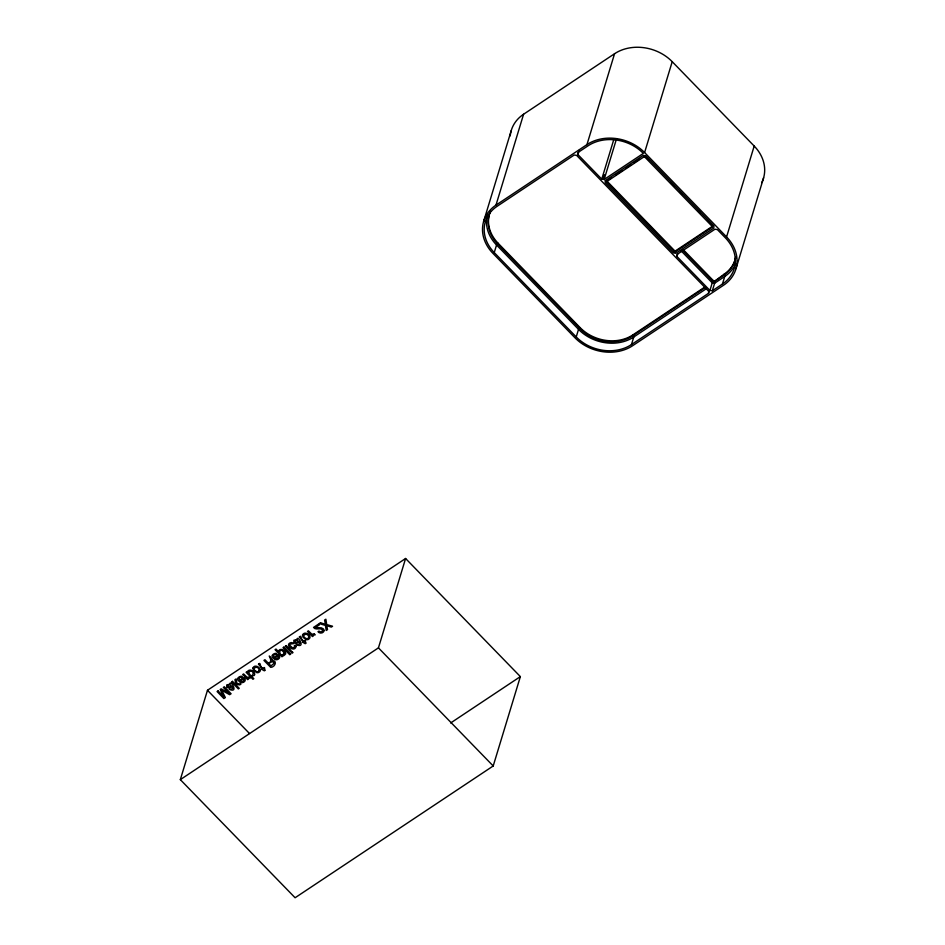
<?xml version="1.0" encoding="UTF-8"?>
<svg xmlns="http://www.w3.org/2000/svg" width="945" height="945" viewBox="0 0 945 945"><rect width="100%" height="100%" fill="white"/><g stroke="black" fill="none" stroke-linecap="round" stroke-linejoin="round"><path stroke-width="1.42" d="M577.856 154.519L577.974 152.511L588.085 145.79A39.678 32.496 16.9 0 1 643.332 153.409L604.162 179.455L601.764 179.125L577.856 154.519L579.131 150.326M707.38 220.209L712.483 225.465L712.14 227.237L675.285 251.76L674.293 251.618L606.914 182.29L607.257 180.507L610.942 178.05M606.914 182.29L607.257 180.507M676.915 256.461L677.033 254.453L714.94 229.233L717.349 229.564L725.311 237.774A39.678 32.496 16.9 0 1 722.441 284.043L712.329 290.776L709.931 290.446L676.915 256.461L677.766 253.662M712.14 227.237L712.483 225.465M708.549 293.293L708.667 291.284L576.592 155.358L574.194 155.027L497.117 206.293A39.678 32.496 16.9 0 0 494.247 252.575L576.226 336.94A39.678 32.496 16.9 0 0 631.473 344.559L708.549 293.293L709.388 290.493M180.33 779.637L207.475 690.275L405.594 558.495L520.364 676.608L493.207 765.97L295.1 897.75L180.33 779.637L378.437 647.857L405.594 558.495M483.556 221.685L511.162 130.812M754.193 146.05L726.575 236.923A41.403 33.914 16.9 0 1 723.575 285.225L632.607 345.728A41.403 33.914 16.9 0 1 574.962 337.778L492.983 253.414A41.403 33.914 16.9 0 1 495.983 205.124L523.589 114.239L614.557 53.735A41.403 33.914 16.9 0 1 672.214 61.685L754.193 146.05A41.403 33.914 16.9 0 1 761.753 182.586M494.247 252.575L496.798 244.188M705.537 287.327L632.63 335.818A37.954 31.09 16.9 0 1 579.793 328.529L497.814 244.164L498.098 243.219A37.954 31.09 16.9 0 1 490.502 211.16M495.983 205.124L586.951 144.609L614.557 53.735M601.764 179.125L613.659 139.978M603.323 178.9L604.599 174.707M604.162 179.455L616.483 138.915M576.226 336.94L578.777 328.553M579.793 328.529L580.076 327.584L498.098 243.219M726.575 236.923L644.596 152.558L672.214 61.685M606.973 181.452L643.828 156.941L644.112 155.984M712.187 226.41L644.821 157.071L645.104 156.126L649.191 160.331M632.63 335.818L632.926 334.873L704.616 287.185M631.473 344.559L634.024 336.172M674.293 251.618L674.576 250.673L607.198 181.345M675.285 251.76L675.569 250.815L712.424 226.292M709.931 290.446L712.483 282.047M735.671 257.04A37.954 31.09 16.9 0 1 723.61 275.302L714.018 281.681L713.026 281.539L713.31 280.594L683.247 249.645M714.018 281.681L723.894 274.357A37.954 31.09 16.9 0 0 735.671 257.642M712.329 290.776L714.881 282.378M723.61 275.302L723.894 274.357M722.441 284.043L724.992 275.656M736.001 268.652L763.619 177.778M615.856 174.79L621.999 170.702M625.684 168.245L630.598 164.973M634.284 162.528L639.198 159.256M705.95 288.981L633.776 336.987A39.678 32.496 16.9 0 1 578.529 329.368L496.55 245.003A39.678 32.496 16.9 0 1 486.805 217.811M450.659 722.972L520.364 676.608M643.828 156.941L644.821 157.071M674.576 250.673L675.569 250.815M713.31 280.594L714.302 280.736M670.631 182.385L674.706 186.59M679.809 191.847L681.853 193.949M698.19 210.759L700.233 212.849M681.947 249.563L713.026 281.539M681.215 250.945L712.235 282.862L714.633 283.205L724.744 276.472A39.678 32.496 16.9 0 0 735.553 263.714M378.437 647.857L493.207 765.97M207.475 690.275L249.492 733.509M510.217 135.879A41.403 33.914 16.9 0 1 523.589 114.239M586.951 144.609A41.403 33.914 16.9 0 1 644.596 152.558M497.814 244.164A37.954 31.09 16.9 0 1 490.219 212.105M632.926 334.873A37.954 31.09 16.9 0 1 580.076 327.584M487.112 216.192A39.678 32.496 16.9 0 1 487.514 214.598M233.013 687.629L231.537 689.212L229.21 689.33C239.51 693.772 229.918 678.782 229.848 684.192L226.717 684.936L226.788 687.322L229.186 688.054L232.033 686.85L233.013 687.629M300.144 642.978L298.667 644.561L296.328 644.691C306.629 649.12 297.049 634.13 296.978 639.541L293.848 640.285L293.919 642.671L296.317 643.403L299.152 642.198L300.144 642.978M238.92 678.404L239.723 680.258L243.751 677.577C248.287 680.849 241.365 685.019 238.908 681.085C234.065 677.778 243.775 674.234 242.109 677.553L240.361 677.199L238.92 678.404M273.365 655.499L274.168 657.354L278.184 654.672C282.72 657.944 275.798 662.114 273.341 658.181C268.51 654.873 278.208 651.329 276.554 654.649L274.794 654.294L273.365 655.499M258.505 664.181L262.308 668.729L261.564 669.225L264.364 670.844L265.309 670.229L263.927 668.8L264.801 668.221L264.116 667.524L263.242 668.103C259.048 667.832 261.34 661.24 258.505 664.181M299.352 637.001L303.168 641.549L302.424 642.045L305.223 643.675L306.156 643.049L304.774 641.631L305.66 641.041L304.975 640.344L304.101 640.934C299.908 640.651 302.199 634.06 299.352 637.001M295.95 646.64C294.521 653.16 283.831 644.372 290.965 642.624A2.575 2.103 16.9 0 1 292.572 642.883L293.694 643.58L289.926 644.136A1.547 1.264 16.9 0 0 289.654 645.128L292.607 647.963L294.568 647.278L294.332 645.754L295.23 645.163L295.95 646.64M605.308 180.625L605.178 182.645L673.501 252.941L675.899 253.272L713.806 228.064L713.924 226.056L645.612 155.748L643.214 155.417L605.308 180.625M284.41 653.361C278.054 659.492 278.503 643.769 284.41 653.361M278.598 650.798L278.515 651.648L275.987 649.05L275.066 649.664L281.964 656.763L282.862 656.161L282.212 655.487L284.055 655.499L285.591 653.987A3.142 2.575 16.9 0 0 285.355 652.333C284.256 649.983 280.228 647.939 278.598 650.798M272.42 659.704L272.184 660.579C277.712 660.46 275.113 667.182 270.719 667.394L263.938 660.413L264.954 659.728L267.872 662.728C275.656 663.083 264.139 649.747 272.42 659.704M248.452 672.037C252.728 682.195 256.319 667.548 248.452 672.037M252.882 668.115L253.496 670.43L256.697 672.604A3.095 2.54 16.9 0 0 258.717 672.438C264.163 669.674 254.878 662.752 252.882 668.115M302.494 635.123L303.109 637.426L306.31 639.6A3.095 2.54 16.9 0 0 308.33 639.434C313.775 636.67 304.491 629.748 302.494 635.123M324.052 630.634C323.651 633.398 319.516 633.882 317.981 631.697L318.926 631.071L321.099 632.075L322.741 630.681C321.418 626.653 315.772 630.941 313.539 627.421L318.571 624.066L319.363 624.869L315.346 627.539L321.288 627.846L323.273 628.838A3.024 2.481 16.9 0 1 323.993 630.138L324.052 630.634M247.614 671.458L247.59 672.356L246.952 671.706L246.102 672.273L252.917 679.278L253.815 678.687L251.346 676.147L254.158 675.451A2.823 2.315 16.9 0 0 254.737 674.057C254.429 671.056 249.456 668.221 247.614 671.458M259.296 670.241L258.139 671.6A1.713 1.406 16.9 0 1 256.757 671.6C250.023 668.918 258.209 664.181 259.296 670.241M308.909 637.237L307.751 638.596A1.713 1.406 16.9 0 1 306.369 638.596C299.636 635.914 307.822 631.177 308.909 637.237M244.105 680.376L242.711 681.699L240.408 680.92L243.467 678.888L244.105 680.376M278.551 657.46L277.145 658.795L274.853 658.015L277.901 655.984L278.551 657.46M274.239 663.213L270.955 665.906L268.64 663.52L272.384 661.465L274.239 663.213M227.662 685.55L228.584 687.121L231.667 686.141L229.659 684.806L227.662 685.55M294.781 640.899L295.702 642.47L298.797 641.49L296.777 640.155L294.781 640.899M249.527 677.033L247.058 677.293L243.621 673.927L242.7 674.541L247.649 679.632L248.523 679.042L247.673 678.167L250.413 677.943L249.527 677.033M314.319 633.941L311.85 634.201L308.413 630.823L307.491 631.437L312.441 636.528L313.315 635.95L312.464 635.064L315.205 634.839L314.319 633.941M218.071 690.925L217.09 691.563L223.882 698.556L225.347 697.587L221.768 690.24L229.659 694.717L231.1 693.748L224.319 686.767L223.351 687.417L229.092 693.287L221.213 688.822L220.209 689.496L223.764 696.831L218.071 690.925M232.458 681.357L231.56 681.947L238.353 688.929L239.239 688.338L235.293 684.286L239.77 684.865L240.951 684.085L236.994 683.578L236.12 678.912L234.939 679.703L235.718 683.4L234.313 683.27L232.458 681.357M283.902 647.124L282.98 647.738L289.772 654.731L290.694 654.117L283.902 647.124M286.229 645.589L285.284 646.203L290.209 651.282L291.154 650.656L286.229 645.589M320.497 622.79L319.256 623.605L325.434 625.401L326.214 630.48L327.502 629.63L326.816 625.684L331.329 627.09L332.545 626.275L326.71 624.55L325.871 619.211L324.608 620.05L325.375 624.279L320.497 622.79M292.076 651.601L291.131 652.227L292.076 653.196L293.009 652.57L292.076 651.601"/></g></svg>
